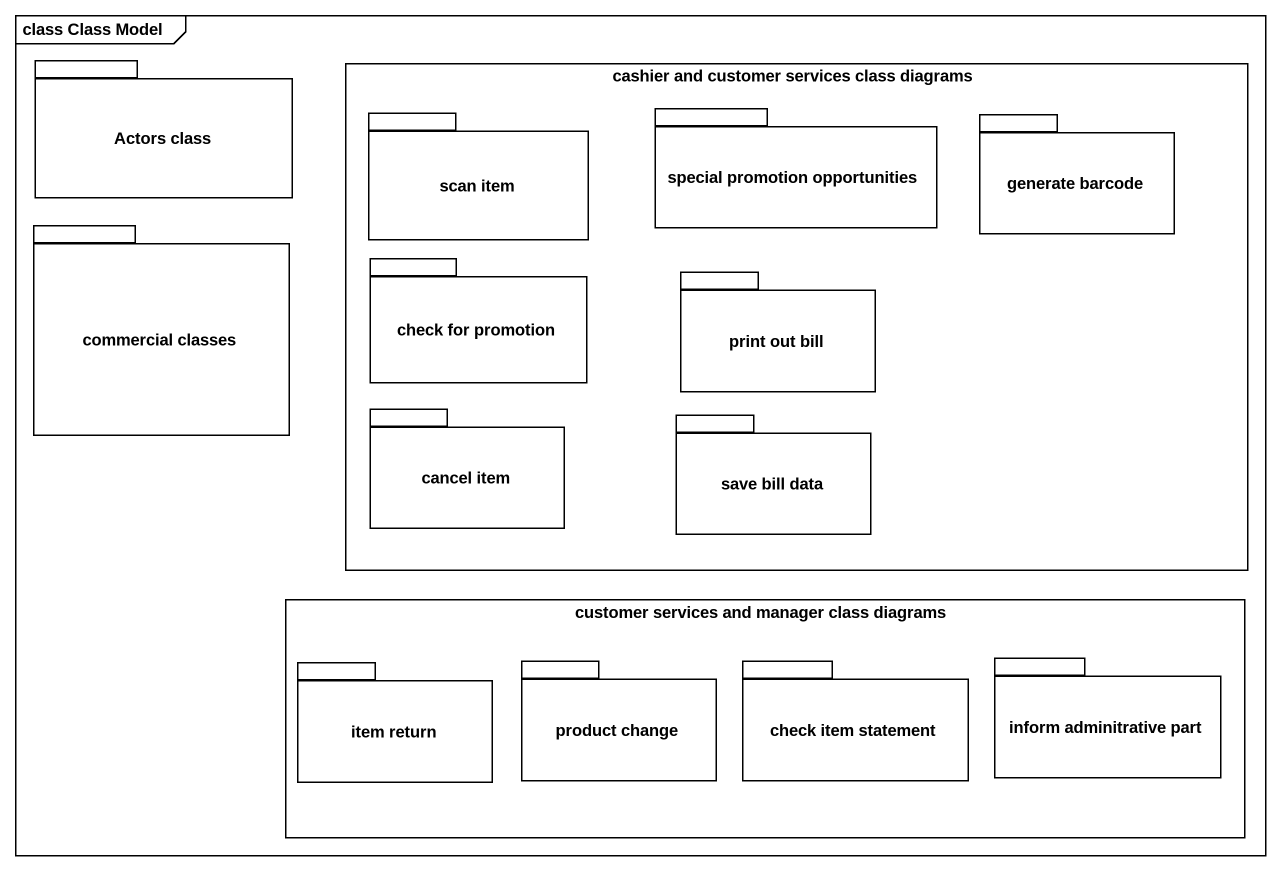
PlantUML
@startuml
mainframe class Class Model
package "Actors class" as Actors_class {
}
rectangle "cashier and customer services class diagrams" as cashier_and_customer {
  package "scan item" as scan_item {
  }
  package "special promotion opportunities" as special_promotion {
  }
  package "generate barcode" as generate_barcode {
  }
  package "check for promotion" as check_for_promotion {
  }
  package "print out bill" as print_out_bill {
  }
  package "cancel item" as cancel_item {
  }
  package "save bill data" as save_bill_data {
  }
}
package "commercial classes" as commercial_classes {
}
rectangle "customer services and manager class diagrams" as customer_services_and {
  package "item return" as item_return {
  }
  package "product change" as product_change {
  }
  package "check item statement" as check_item_statement {
  }
  package "inform adminitrative part" as inform_adminitrative_part {
  }
}
@enduml
